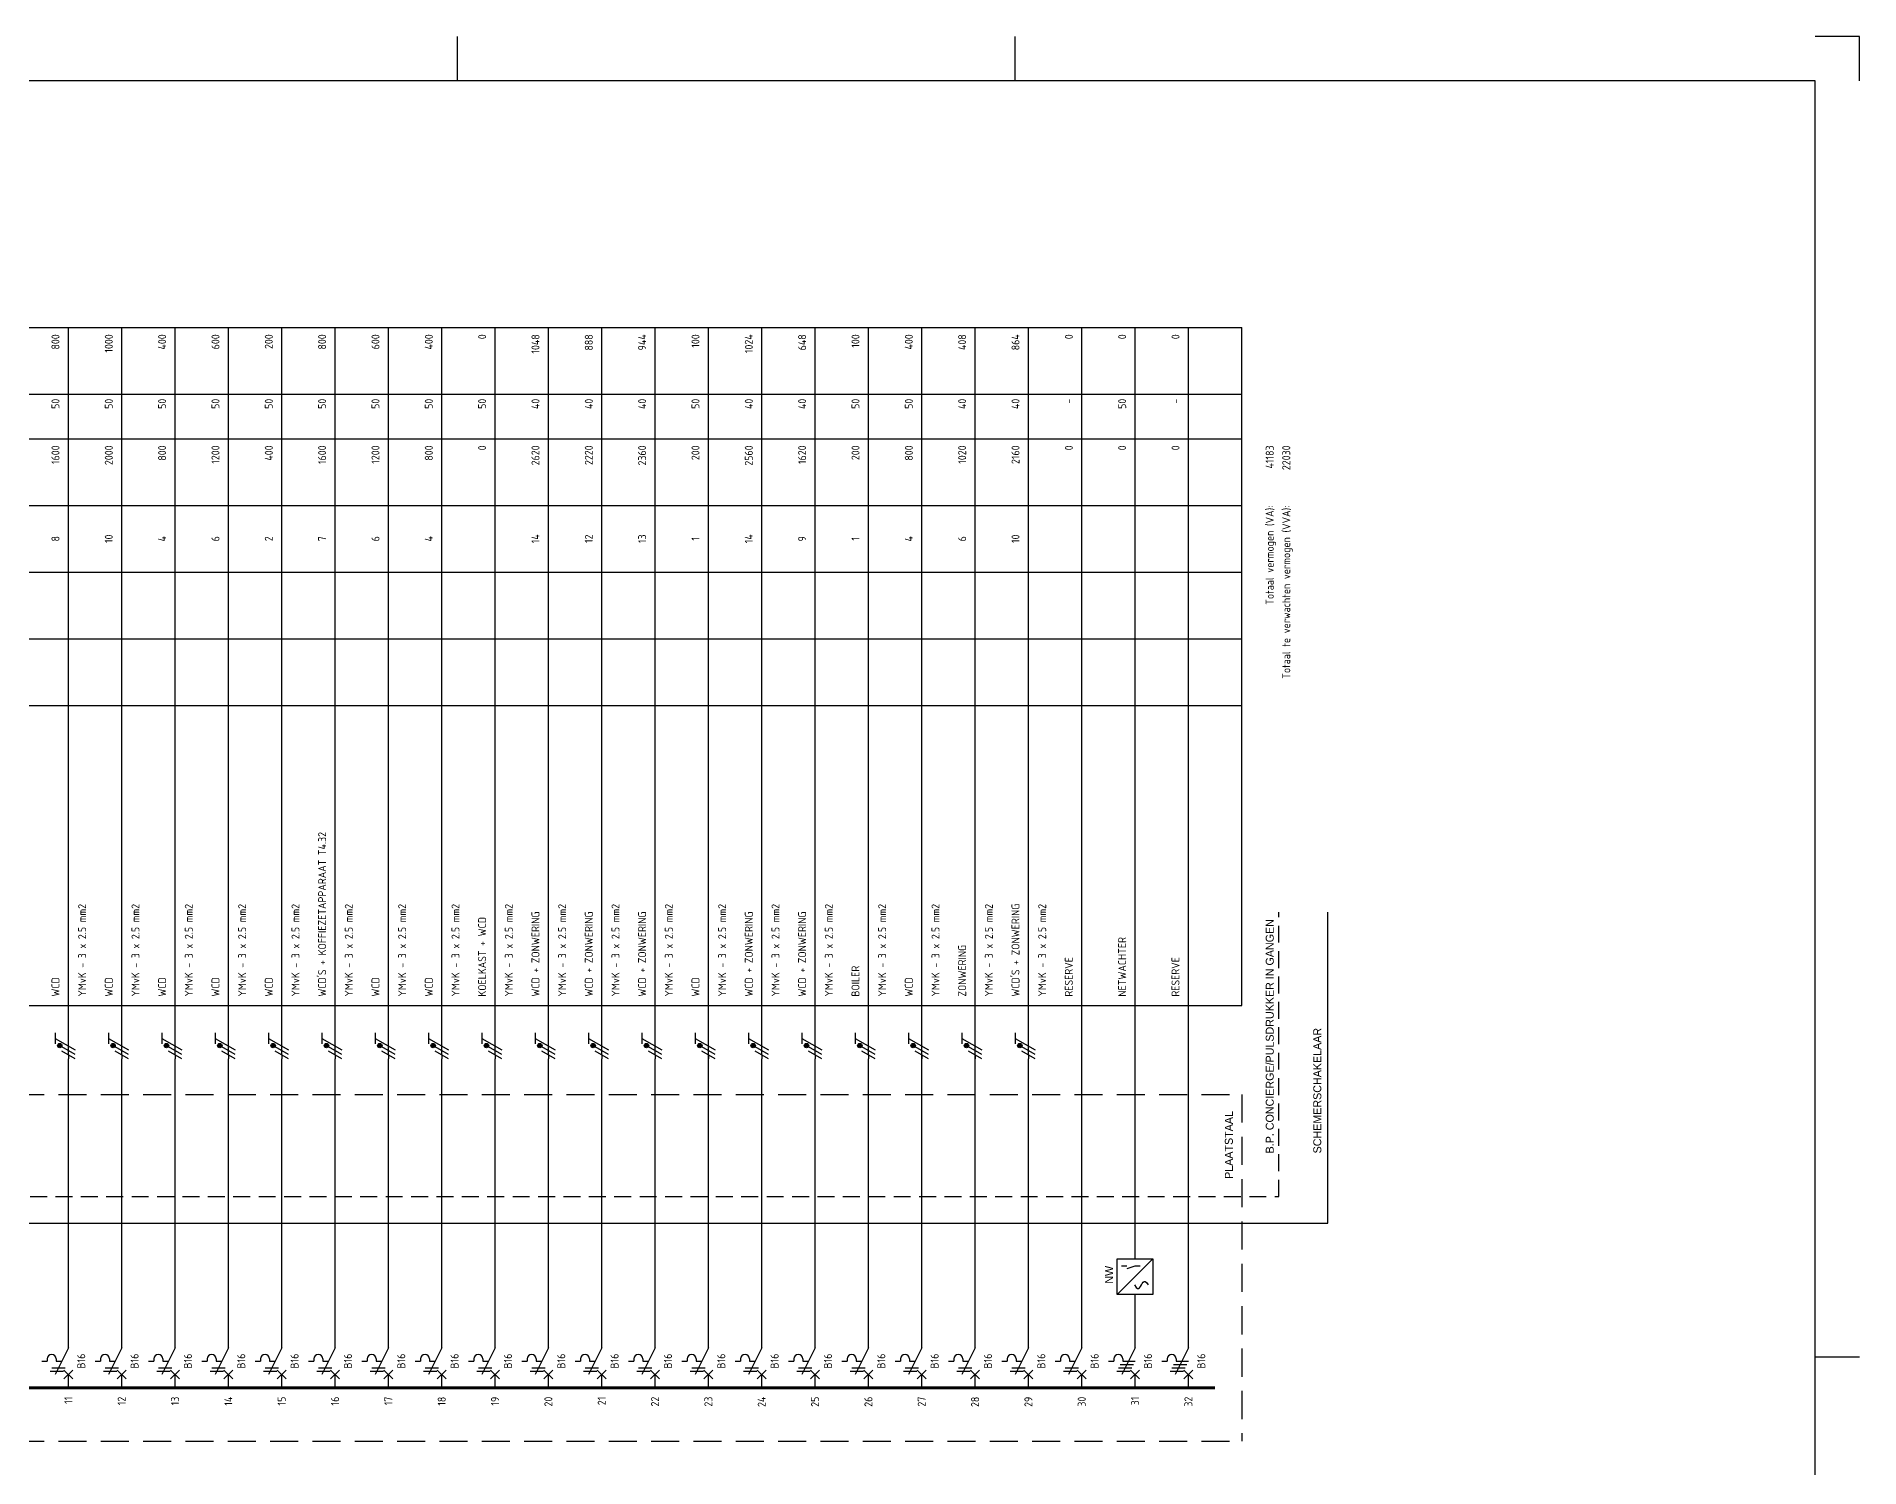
# Model space of a CAD drawing. Header units: millimetres. Extents: x 0 to 841, y 0 to 594.
# Drawn here: x 430.8 to 841, y 272.1 to 594 of the extents above; entities that cross this region are included whole.
import ezdxf
from ezdxf.enums import TextEntityAlignment as Align

# ---------------------------------------------------------------- set-up
doc = ezdxf.new("R2010")
doc.units = ezdxf.units.MM
doc.linetypes.add('DASHED', pattern=[19.05, 12.7, -6.35])
doc.linetypes.add('HIDDEN', pattern=[9.525, 6.35, -3.175])
doc.layers.get('0').update_dxf_attribs({"linetype": 'CONTINUOUS'})
for name, color, linetype in [('00kad018', 1, 'CONTINUOUS'), ('00kad070', 5, 'CONTINUOUS'), ('BL$2----_KADER', 7, 'CONTINUOUS'), ('EL$1----', 3, 'CONTINUOUS'), ('EL$1----__LK1+4', 3, 'CONTINUOUS')]:
    doc.layers.add(name, color=color, linetype=linetype)
doc.styles.add('BURO-018', font='BUROFONT', dxfattribs={"height": 1.8})
doc.styles.add('STABICAD-018', font='ISOCP.SHX', dxfattribs={"height": 1.8})

# ---------------------------------------------------------------- blocks, each defined once
blk = doc.blocks.new('a1-windesheim-hor')
at = {"layer": '00kad018', "color": 1}
for p, q in [((525.5, 594), (525.5, 584)), ((651, 584), (651, 594)), ((841, 594), (831, 594)), ((841, 584), (841, 594)), ((831, 297), (841, 297))]:
    blk.add_line(p, q, dxfattribs=at)
at = {"layer": '00kad070', "color": 5}
for p, q in [((831, 584), (20, 584)), ((831, 10), (831, 584))]:
    blk.add_line(p, q, dxfattribs=at)
blk = doc.blocks.new('020209')
at = {"color": 0, "linetype": 'Continuous'}
blk.add_lwpolyline([(-3, 0), (-2.31, 1.05), (-1.72, 1.53), (-1.22, 1.55), (-0.78, 1.22), (-0.38, 0.67), (0, 0), (0.38, -0.67), (0.78, -1.22), (1.22, -1.55), (1.72, -1.53), (2.31, -1.05), (3, 0)], dxfattribs=at)
blk = doc.blocks.new('P-N-PE_3')
at = {"color": 0, "linetype": 'Continuous'}
for p, q in [((-3, 5.85), (-3, 3.35)), ((-3, 4.6), (1.5, 2)), ((0, 0.87), (0, 6.17)), ((1.5, 1), (-1.5, 2.73)), ((1.5, 0), (-1.5, 1.73)), ((0, 0.87), (0, 0))]:
    blk.add_line(p, q, dxfattribs=at)
at = {"color": 0, "linetype": 'Continuous', "const_width": 0.5}
blk.add_lwpolyline([(-1.68, 2.98, 1), (-2.18, 2.98, 1)], format="xyb", close=True, dxfattribs=at)
at = {"color": 0, "linetype": 'Continuous'}
blk.add_circle((-1.93, 2.98), 0.5, dxfattribs=at)
blk = doc.blocks.new('B3')
at = {"color": 0, "linetype": 'Continuous'}
for p, q in [((0, 9), (0, 21)), ((0, 9), (-3, 3)), ((-6, 6), (-4.75, 6)), ((-4.75, 6.5), (-4.75, 6)), ((-3.75, 4.5), (-0.75, 4.5)), ((-2.75, 6.5), (-2.75, 6)), ((-2.75, 6), (-1.5, 6)), ((-4.125, 3.75), (-1.125, 3.75)), ((-1, 4), (1, 2)), ((-1, 2), (1, 4)), ((0, 0), (0, 3))]:
    blk.add_line(p, q, dxfattribs=at)
blk.add_arc((-3.75, 6.5), 1, 0, 180, dxfattribs=at)
at = {"color": 1, "style": 'BURO-018'}
blk.add_attdef('FREEFIELD1', (-3, 12), '', height=1.8, rotation=90, dxfattribs=at)
at = {"color": 1, "linetype": 'Continuous', "style": 'BURO-018'}
blk.add_attdef('AUTOMATICFUSE', text='', height=1.8, rotation=90, dxfattribs=at).set_placement((2, 6), align=Align.TOP_CENTER)
blk = doc.blocks.new('m1')
at = {"color": 0, "linetype": 'Continuous'}
blk.add_line((0, 21), (0, 33), dxfattribs=at)
blk = doc.blocks.new('b1s')
at = {"color": 0, "linetype": 'Continuous'}
blk.add_line((0, 33), (0, 54), dxfattribs=at)
blk = doc.blocks.new('m1s')
at = {"color": 0, "linetype": 'Continuous'}
blk.add_line((0, 54), (0, 66), dxfattribs=at)
blk = doc.blocks.new('B5')
at = {"color": 0, "linetype": 'Continuous'}
for p, q in [((0, 9), (0, 21)), ((0, 9), (-3, 3)), ((-6, 6), (-4.75, 6)), ((-4.75, 6.5), (-4.75, 6)), ((-3.75, 4.5), (-0.75, 4.5)), ((-3.375, 5.25), (-0.375, 5.25)), ((-2.75, 6.5), (-2.75, 6)), ((-2.75, 6), (0, 6)), ((-4.125, 3.75), (-1.125, 3.75)), ((-1, 2), (1, 4)), ((-1, 4), (1, 2)), ((0, 0), (0, 3))]:
    blk.add_line(p, q, dxfattribs=at)
blk.add_arc((-3.75, 6.5), 1, 0, 180, dxfattribs=at)
at = {"color": 1, "style": 'BURO-018'}
blk.add_attdef('FREEFIELD1', (-3, 12), '', height=1.8, rotation=90, dxfattribs=at)
at = {"color": 1, "linetype": 'Continuous', "style": 'BURO-018'}
blk.add_attdef('AUTOMATICFUSE', text='', height=1.8, rotation=90, dxfattribs=at).set_placement((2, 6), align=Align.TOP_CENTER)

msp = doc.modelspace()

# ---------------------------------------------------------------- linework, layer by layer
at = {"layer": 'EL$1----', "linetype": 'DASHED', "ltscale": 0.3}
for p, q in [((710.35, 333), (710.35, 397)), ((166.5, 333), (710.35, 333))]:
    msp.add_line(p, q, dxfattribs=at)
at = {"layer": 'EL$1----'}
for p, q in [((721.35, 327), (721.35, 397)), ((250.5, 327), (721.35, 327)), ((678, 319), (678, 323)), ((674, 311), (682, 319))]:
    msp.add_line(p, q, dxfattribs=at)
at = {"layer": 'EL$1----', "linetype": 'Continuous'}
for p, q in [((676.15, 317.38), (674.95, 317.38)), ((677.95, 317.38), (676.15, 316.78)), ((679.15, 317.38), (677.95, 317.38))]:
    msp.add_line(p, q, dxfattribs=at)
at = {"layer": 'EL$1----'}
msp.add_lwpolyline([(674, 311), (674, 319), (682, 319), (682, 311)], close=True, dxfattribs=at)
at = {"layer": 'EL$1----__LK1+4', "color": 1}
for p, q in [((126, 528.5), (702, 528.5)), ((702, 376), (702, 528.5)), ((126, 513.5), (702, 513.5)), ((126, 503.5), (702, 503.5)), ((126, 488.5), (702, 488.5)), ((126, 473.5), (702, 473.5)), ((126, 458.5), (702, 458.5)), ((126, 443.5), (702, 443.5)), ((126, 376), (702, 376))]:
    msp.add_line(p, q, dxfattribs=at)
at = {"layer": 'EL$1----__LK1+4'}
for p, q in [((438, 376), (438, 528.5)), ((450, 376), (450, 528.5)), ((462, 376), (462, 528.5)), ((474, 376), (474, 528.5)), ((486, 376), (486, 528.5)), ((498, 376), (498, 528.5)), ((510, 376), (510, 528.5)), ((522, 376), (522, 528.5)), ((534, 376), (534, 528.5)), ((546, 376), (546, 528.5)), ((558, 376), (558, 528.5)), ((570, 376), (570, 528.5)), ((582, 376), (582, 528.5)), ((594, 376), (594, 528.5)), ((606, 376), (606, 528.5)), ((618, 376), (618, 528.5)), ((630, 376), (630, 528.5)), ((642, 376), (642, 528.5)), ((654, 376), (654, 528.5)), ((666, 376), (666, 528.5)), ((678, 376), (678, 528.5)), ((690, 376), (690, 528.5)), ((438, 370.17), (438, 376)), ((450, 370.17), (450, 376)), ((462, 370.17), (462, 376)), ((474, 370.17), (474, 376)), ((486, 370.17), (486, 376)), ((498, 370.17), (498, 376)), ((510, 370.17), (510, 376)), ((522, 370.17), (522, 376)), ((534, 370.17), (534, 376)), ((546, 370.17), (546, 376)), ((558, 370.17), (558, 376)), ((570, 370.17), (570, 376)), ((582, 356), (582, 376)), ((594, 370.17), (594, 376)), ((606, 370.17), (606, 376)), ((618, 370.17), (618, 376)), ((630, 356), (630, 376)), ((642, 356), (642, 376)), ((654, 370.17), (654, 376)), ((666, 356), (666, 376)), ((678, 356), (678, 376)), ((690, 356), (690, 376)), ((438, 356), (438, 364)), ((450, 356), (450, 364)), ((462, 356), (462, 364)), ((474, 356), (474, 364)), ((486, 356), (486, 364)), ((498, 356), (498, 364)), ((510, 356), (510, 364)), ((522, 356), (522, 364)), ((534, 356), (534, 364)), ((546, 356), (546, 364)), ((558, 356), (558, 364)), ((570, 356), (570, 364)), ((594, 356), (594, 364)), ((606, 356), (606, 364)), ((618, 356), (618, 364)), ((654, 356), (654, 364))]:
    msp.add_line(p, q, dxfattribs=at)
at = {"layer": 'EL$1----__LK1+4', "color": 1, "linetype": 'HIDDEN'}
for p, q in [((150, 356), (702, 356)), ((702, 356), (702, 278)), ((150, 278), (702, 278))]:
    msp.add_line(p, q, dxfattribs=at)
at = {"layer": 'EL$1----__LK1+4'}
for points in [[(432, 290, 0.7, 0.7, 0), (420, 290, 0.7, 0.7, 0)], [(444, 290, 0.7, 0.7, 0), (432, 290, 0.7, 0.7, 0)], [(456, 290, 0.7, 0.7, 0), (444, 290, 0.7, 0.7, 0)], [(468, 290, 0.7, 0.7, 0), (456, 290, 0.7, 0.7, 0)], [(480, 290, 0.7, 0.7, 0), (468, 290, 0.7, 0.7, 0)], [(492, 290, 0.7, 0.7, 0), (480, 290, 0.7, 0.7, 0)], [(504, 290, 0.7, 0.7, 0), (492, 290, 0.7, 0.7, 0)], [(516, 290, 0.7, 0.7, 0), (504, 290, 0.7, 0.7, 0)], [(528, 290, 0.7, 0.7, 0), (516, 290, 0.7, 0.7, 0)], [(540, 290, 0.7, 0.7, 0), (528, 290, 0.7, 0.7, 0)], [(552, 290, 0.7, 0.7, 0), (540, 290, 0.7, 0.7, 0)], [(564, 290, 0.7, 0.7, 0), (552, 290, 0.7, 0.7, 0)], [(576, 290, 0.7, 0.7, 0), (564, 290, 0.7, 0.7, 0)], [(588, 290, 0.7, 0.7, 0), (576, 290, 0.7, 0.7, 0)], [(600, 290, 0.7, 0.7, 0), (588, 290, 0.7, 0.7, 0)], [(612, 290, 0.7, 0.7, 0), (600, 290, 0.7, 0.7, 0)], [(624, 290, 0.7, 0.7, 0), (612, 290, 0.7, 0.7, 0)], [(636, 290, 0.7, 0.7, 0), (624, 290, 0.7, 0.7, 0)], [(648, 290, 0.7, 0.7, 0), (636, 290, 0.7, 0.7, 0)], [(660, 290, 0.7, 0.7, 0), (648, 290, 0.7, 0.7, 0)], [(672, 290, 0.7, 0.7, 0), (660, 290, 0.7, 0.7, 0)], [(684, 290, 0.7, 0.7, 0), (672, 290, 0.7, 0.7, 0)], [(696, 290, 0.7, 0.7, 0), (684, 290, 0.7, 0.7, 0)]]:
    msp.add_lwpolyline(points, format="xyseb", dxfattribs=at)

# ---------------------------------------------------------------- block references
at = {"layer": 'BL$2----_KADER'}
msp.add_blockref('a1-windesheim-hor', (0, 0), dxfattribs=at)
at = {"layer": 'EL$1----', "xscale": -0.5120000000000005, "yscale": 0.5120000000000005, "zscale": 0.5120000000000001, "rotation": 180}
msp.add_blockref('020209', (679.42, 313.13), dxfattribs=at)
at = {"layer": 'EL$1----__LK1+4'}
for name, p in [('P-N-PE_3', (438, 364)), ('P-N-PE_3', (450, 364)), ('P-N-PE_3', (462, 364)), ('P-N-PE_3', (474, 364)), ('P-N-PE_3', (486, 364)), ('P-N-PE_3', (498, 364)), ('P-N-PE_3', (510, 364)), ('P-N-PE_3', (522, 364)), ('P-N-PE_3', (534, 364)), ('P-N-PE_3', (546, 364)), ('P-N-PE_3', (558, 364)), ('P-N-PE_3', (570, 364)), ('P-N-PE_3', (582, 364)), ('P-N-PE_3', (594, 364)), ('P-N-PE_3', (606, 364)), ('P-N-PE_3', (618, 364)), ('P-N-PE_3', (630, 364)), ('P-N-PE_3', (642, 364)), ('P-N-PE_3', (654, 364)), ('m1s', (438, 290)), ('m1s', (450, 290)), ('m1s', (462, 290)), ('m1s', (474, 290)), ('m1s', (486, 290)), ('m1s', (498, 290)), ('m1s', (510, 290)), ('m1s', (522, 290)), ('m1s', (534, 290)), ('m1s', (546, 290)), ('m1s', (558, 290)), ('m1s', (570, 290)), ('m1s', (582, 290)), ('m1s', (594, 290)), ('m1s', (606, 290)), ('m1s', (618, 290)), ('m1s', (630, 290)), ('m1s', (642, 290)), ('m1s', (654, 290)), ('m1s', (666, 290)), ('m1s', (678, 290)), ('m1s', (690, 290)), ('b1s', (438, 290)), ('b1s', (450, 290)), ('b1s', (462, 290)), ('b1s', (474, 290)), ('b1s', (486, 290)), ('b1s', (498, 290)), ('b1s', (510, 290)), ('b1s', (522, 290)), ('b1s', (534, 290)), ('b1s', (546, 290)), ('b1s', (558, 290)), ('b1s', (570, 290)), ('b1s', (582, 290)), ('b1s', (594, 290)), ('b1s', (606, 290)), ('b1s', (618, 290)), ('b1s', (630, 290)), ('b1s', (642, 290)), ('b1s', (654, 290)), ('b1s', (666, 290)), ('b1s', (678, 290)), ('b1s', (690, 290)), ('m1', (438, 290)), ('m1', (450, 290)), ('m1', (462, 290)), ('m1', (474, 290)), ('m1', (486, 290)), ('m1', (498, 290)), ('m1', (510, 290)), ('m1', (522, 290)), ('m1', (534, 290)), ('m1', (546, 290)), ('m1', (558, 290)), ('m1', (570, 290)), ('m1', (582, 290)), ('m1', (594, 290)), ('m1', (606, 290)), ('m1', (618, 290)), ('m1', (630, 290)), ('m1', (642, 290)), ('m1', (654, 290)), ('m1', (666, 290)), ('m1', (690, 290))]:
    msp.add_blockref(name, p, dxfattribs=at)
ref = msp.add_blockref('B3', (438, 290), dxfattribs=at)
ref.add_attrib('AUTOMATICFUSE', 'B16', dxfattribs={"layer": 'EL$1----', "color": 1, "height": 1.8, "rotation": 90, "style": 'STABICAD-018'}).set_placement((440, 296), align=Align.TOP_CENTER)
ref = msp.add_blockref('B3', (450, 290), dxfattribs=at)
ref.add_attrib('AUTOMATICFUSE', 'B16', dxfattribs={"layer": 'EL$1----', "color": 1, "height": 1.8, "rotation": 90, "style": 'STABICAD-018'}).set_placement((452, 296), align=Align.TOP_CENTER)
ref = msp.add_blockref('B3', (462, 290), dxfattribs=at)
ref.add_attrib('AUTOMATICFUSE', 'B16', dxfattribs={"layer": 'EL$1----', "color": 1, "height": 1.8, "rotation": 90, "style": 'STABICAD-018'}).set_placement((464, 296), align=Align.TOP_CENTER)
ref = msp.add_blockref('B3', (474, 290), dxfattribs=at)
ref.add_attrib('AUTOMATICFUSE', 'B16', dxfattribs={"layer": 'EL$1----', "color": 1, "height": 1.8, "rotation": 90, "style": 'STABICAD-018'}).set_placement((476, 296), align=Align.TOP_CENTER)
ref = msp.add_blockref('B3', (486, 290), dxfattribs=at)
ref.add_attrib('AUTOMATICFUSE', 'B16', dxfattribs={"layer": 'EL$1----', "color": 1, "height": 1.8, "rotation": 90, "style": 'STABICAD-018'}).set_placement((488, 296), align=Align.TOP_CENTER)
ref = msp.add_blockref('B3', (498, 290), dxfattribs=at)
ref.add_attrib('AUTOMATICFUSE', 'B16', dxfattribs={"layer": 'EL$1----', "color": 1, "height": 1.8, "rotation": 90, "style": 'STABICAD-018'}).set_placement((500, 296), align=Align.TOP_CENTER)
ref = msp.add_blockref('B3', (510, 290), dxfattribs=at)
ref.add_attrib('AUTOMATICFUSE', 'B16', dxfattribs={"layer": 'EL$1----', "color": 1, "height": 1.8, "rotation": 90, "style": 'STABICAD-018'}).set_placement((512, 296), align=Align.TOP_CENTER)
ref = msp.add_blockref('B3', (522, 290), dxfattribs=at)
ref.add_attrib('AUTOMATICFUSE', 'B16', dxfattribs={"layer": 'EL$1----', "color": 1, "height": 1.8, "rotation": 90, "style": 'STABICAD-018'}).set_placement((524, 296), align=Align.TOP_CENTER)
ref = msp.add_blockref('B3', (534, 290), dxfattribs=at)
ref.add_attrib('AUTOMATICFUSE', 'B16', dxfattribs={"layer": 'EL$1----', "color": 1, "height": 1.8, "rotation": 90, "style": 'STABICAD-018'}).set_placement((536, 296), align=Align.TOP_CENTER)
ref = msp.add_blockref('B3', (546, 290), dxfattribs=at)
ref.add_attrib('AUTOMATICFUSE', 'B16', dxfattribs={"layer": 'EL$1----', "color": 1, "height": 1.8, "rotation": 90, "style": 'STABICAD-018'}).set_placement((548, 296), align=Align.TOP_CENTER)
ref = msp.add_blockref('B3', (558, 290), dxfattribs=at)
ref.add_attrib('AUTOMATICFUSE', 'B16', dxfattribs={"layer": 'EL$1----', "color": 1, "height": 1.8, "rotation": 90, "style": 'STABICAD-018'}).set_placement((560, 296), align=Align.TOP_CENTER)
ref = msp.add_blockref('B3', (570, 290), dxfattribs=at)
ref.add_attrib('AUTOMATICFUSE', 'B16', dxfattribs={"layer": 'EL$1----', "color": 1, "height": 1.8, "rotation": 90, "style": 'STABICAD-018'}).set_placement((572, 296), align=Align.TOP_CENTER)
ref = msp.add_blockref('B3', (582, 290), dxfattribs=at)
ref.add_attrib('AUTOMATICFUSE', 'B16', dxfattribs={"layer": 'EL$1----', "color": 1, "height": 1.8, "rotation": 90, "style": 'STABICAD-018'}).set_placement((584, 296), align=Align.TOP_CENTER)
ref = msp.add_blockref('B3', (594, 290), dxfattribs=at)
ref.add_attrib('AUTOMATICFUSE', 'B16', dxfattribs={"layer": 'EL$1----', "color": 1, "height": 1.8, "rotation": 90, "style": 'STABICAD-018'}).set_placement((596, 296), align=Align.TOP_CENTER)
ref = msp.add_blockref('B3', (606, 290), dxfattribs=at)
ref.add_attrib('AUTOMATICFUSE', 'B16', dxfattribs={"layer": 'EL$1----', "color": 1, "height": 1.8, "rotation": 90, "style": 'STABICAD-018'}).set_placement((608, 296), align=Align.TOP_CENTER)
ref = msp.add_blockref('B3', (618, 290), dxfattribs=at)
ref.add_attrib('AUTOMATICFUSE', 'B16', dxfattribs={"layer": 'EL$1----', "color": 1, "height": 1.8, "rotation": 90, "style": 'STABICAD-018'}).set_placement((620, 296), align=Align.TOP_CENTER)
ref = msp.add_blockref('B3', (630, 290), dxfattribs=at)
ref.add_attrib('AUTOMATICFUSE', 'B16', dxfattribs={"layer": 'EL$1----', "color": 1, "height": 1.8, "rotation": 90, "style": 'STABICAD-018'}).set_placement((632, 296), align=Align.TOP_CENTER)
ref = msp.add_blockref('B3', (642, 290), dxfattribs=at)
ref.add_attrib('AUTOMATICFUSE', 'B16', dxfattribs={"layer": 'EL$1----', "color": 1, "height": 1.8, "rotation": 90, "style": 'STABICAD-018'}).set_placement((644, 296), align=Align.TOP_CENTER)
ref = msp.add_blockref('B3', (654, 290), dxfattribs=at)
ref.add_attrib('AUTOMATICFUSE', 'B16', dxfattribs={"layer": 'EL$1----', "color": 1, "height": 1.8, "rotation": 90, "style": 'STABICAD-018'}).set_placement((656, 296), align=Align.TOP_CENTER)
ref = msp.add_blockref('B3', (666, 290), dxfattribs=at)
ref.add_attrib('AUTOMATICFUSE', 'B16', dxfattribs={"layer": 'EL$1----', "color": 1, "height": 1.8, "rotation": 90, "style": 'STABICAD-018'}).set_placement((668, 296), align=Align.TOP_CENTER)
ref = msp.add_blockref('B5', (678, 290), dxfattribs=at)
ref.add_attrib('AUTOMATICFUSE', 'B16', dxfattribs={"layer": 'EL$1----', "color": 1, "height": 1.8, "rotation": 90, "style": 'STABICAD-018'}).set_placement((680, 296), align=Align.TOP_CENTER)
ref = msp.add_blockref('B5', (690, 290), dxfattribs=at)
ref.add_attrib('AUTOMATICFUSE', 'B16', dxfattribs={"layer": 'EL$1----', "color": 1, "height": 1.8, "rotation": 90, "style": 'STABICAD-018'}).set_placement((692, 296), align=Align.TOP_CENTER)

# ---------------------------------------------------------------- texts
at = {"layer": 'EL$1----', "color": 1, "style": 'BURO-018'}
for s, p in [('B.P. CONCIERGE/PULSDRUKKER IN GANGEN', (709.2, 342.73)), ('SCHEMERSCHAKELAAR', (719.9, 342.73)), ('PLAATSTAAL', (700, 337)), ('NW', (673.07, 313.42))]:
    msp.add_text(s, height=1.8, rotation=90, dxfattribs=at).set_placement(p)
at = {"layer": 'EL$1----__LK1+4', "color": 1, "style": 'STABICAD-018'}
for s, p in [('800', (436, 527)), ('1000', (448, 527)), ('400', (460, 527)), ('600', (472, 527)), ('200', (484, 527)), ('800', (496, 527)), ('600', (508, 527)), ('400', (520, 527)), ('0', (532, 527)), ('1048', (544, 527)), ('888', (556, 527)), ('944', (568, 527)), ('100', (580, 527)), ('1024', (592, 527)), ('648', (604, 527)), ('100', (616, 527)), ('400', (628, 527)), ('408', (640, 527)), ('864', (652, 527)), ('0', (664, 527)), ('0', (676, 527)), ('0', (688, 527)), ('50', (436, 512.5)), ('50', (448, 512.5)), ('50', (460, 512.5)), ('50', (472, 512.5)), ('50', (484, 512.5)), ('50', (496, 512.5)), ('50', (508, 512.5)), ('50', (520, 512.5)), ('50', (532, 512.5)), ('40', (544, 512.5)), ('40', (556, 512.5)), ('40', (568, 512.5)), ('50', (580, 512.5)), ('40', (592, 512.5)), ('40', (604, 512.5)), ('50', (616, 512.5)), ('50', (628, 512.5)), ('40', (640, 512.5)), ('40', (652, 512.5)), ('-', (664, 512.5)), ('50', (676, 512.5)), ('-', (688, 512.5)), ('1600', (436, 502)), ('2000', (448, 502)), ('800', (460, 502)), ('1200', (472, 502)), ('400', (484, 502)), ('1600', (496, 502)), ('1200', (508, 502)), ('800', (520, 502)), ('0', (532, 502)), ('2620', (544, 502)), ('2220', (556, 502)), ('2360', (568, 502)), ('200', (580, 502)), ('2560', (592, 502)), ('1620', (604, 502)), ('200', (616, 502)), ('800', (628, 502)), ('1020', (640, 502)), ('2160', (652, 502)), ('0', (664, 502)), ('0', (676, 502)), ('0', (688, 502)), ('41183', (709.2, 502)), ('22030', (712.92, 502)), ('Totaal vermogen (VA):', (709.2, 488.5)), ('Totaal te verwachten vermogen (VVA):', (712.92, 488.5))]:
    msp.add_text(s, height=1.8, rotation=90, dxfattribs=at).set_placement(p, align=Align.RIGHT)
for s, p in [('8', (436, 481)), ('10', (448, 481)), ('4', (460, 481)), ('6', (472, 481)), ('2', (484, 481)), ('7', (496, 481)), ('6', (508, 481)), ('4', (520, 481)), ('14', (544, 481)), ('12', (556, 481)), ('13', (568, 481)), ('1', (580, 481)), ('14', (592, 481)), ('9', (604, 481)), ('1', (616, 481)), ('4', (628, 481)), ('6', (640, 481)), ('10', (652, 481))]:
    msp.add_text(s, height=1.8, rotation=90, dxfattribs=at).set_placement(p, align=Align.CENTER)
for s, p in [("WCD'S + KOFFIEZETAPPARAAT T4.32", (496, 378)), ('YMvK - 3 x 2.5 mm2', (442, 378)), ('YMvK - 3 x 2.5 mm2', (454, 378)), ('YMvK - 3 x 2.5 mm2', (466, 378)), ('YMvK - 3 x 2.5 mm2', (478, 378)), ('YMvK - 3 x 2.5 mm2', (490, 378)), ('YMvK - 3 x 2.5 mm2', (502, 378)), ('YMvK - 3 x 2.5 mm2', (514, 378)), ('YMvK - 3 x 2.5 mm2', (526, 378)), ('YMvK - 3 x 2.5 mm2', (538, 378)), ('YMvK - 3 x 2.5 mm2', (550, 378)), ('YMvK - 3 x 2.5 mm2', (562, 378)), ('YMvK - 3 x 2.5 mm2', (574, 378)), ('YMvK - 3 x 2.5 mm2', (586, 378)), ('YMvK - 3 x 2.5 mm2', (598, 378)), ('YMvK - 3 x 2.5 mm2', (610, 378)), ('YMvK - 3 x 2.5 mm2', (622, 378)), ('YMvK - 3 x 2.5 mm2', (634, 378)), ('YMvK - 3 x 2.5 mm2', (646, 378)), ("WCD'S + ZONWERING", (652, 378)), ('YMvK - 3 x 2.5 mm2', (658, 378)), ('KOELKAST + WCD', (532, 378)), ('WCD + ZONWERING', (544, 378)), ('WCD + ZONWERING', (556, 378)), ('WCD + ZONWERING', (568, 378)), ('WCD + ZONWERING', (592, 378)), ('WCD + ZONWERING', (604, 378)), ('NETWACHTER', (676, 378)), ('ZONWERING', (640, 378)), ('RESERVE', (664, 378)), ('RESERVE', (688, 378)), ('WCD', (436, 378)), ('WCD', (448, 378)), ('WCD', (460, 378)), ('WCD', (472, 378)), ('WCD', (484, 378)), ('WCD', (508, 378)), ('WCD', (520, 378)), ('WCD', (580, 378)), ('BOILER', (616, 378)), ('WCD', (628, 378))]:
    msp.add_text(s, height=1.8, rotation=90, dxfattribs=at).set_placement(p)
for s, p in [('11', (438, 288)), ('12', (450, 288)), ('13', (462, 288)), ('14', (474, 288)), ('15', (486, 288)), ('16', (498, 288)), ('17', (510, 288)), ('18', (522, 288)), ('19', (534, 288)), ('20', (546, 288)), ('21', (558, 288)), ('22', (570, 288)), ('23', (582, 288)), ('24', (594, 288)), ('25', (606, 288)), ('26', (618, 288)), ('27', (630, 288)), ('28', (642, 288)), ('29', (654, 288)), ('30', (666, 288)), ('31', (678, 288)), ('32', (690, 288))]:
    msp.add_text(s, height=1.8, rotation=90, dxfattribs=at).set_placement(p, align=Align.MIDDLE_RIGHT)

doc.saveas('drawing.dxf')
